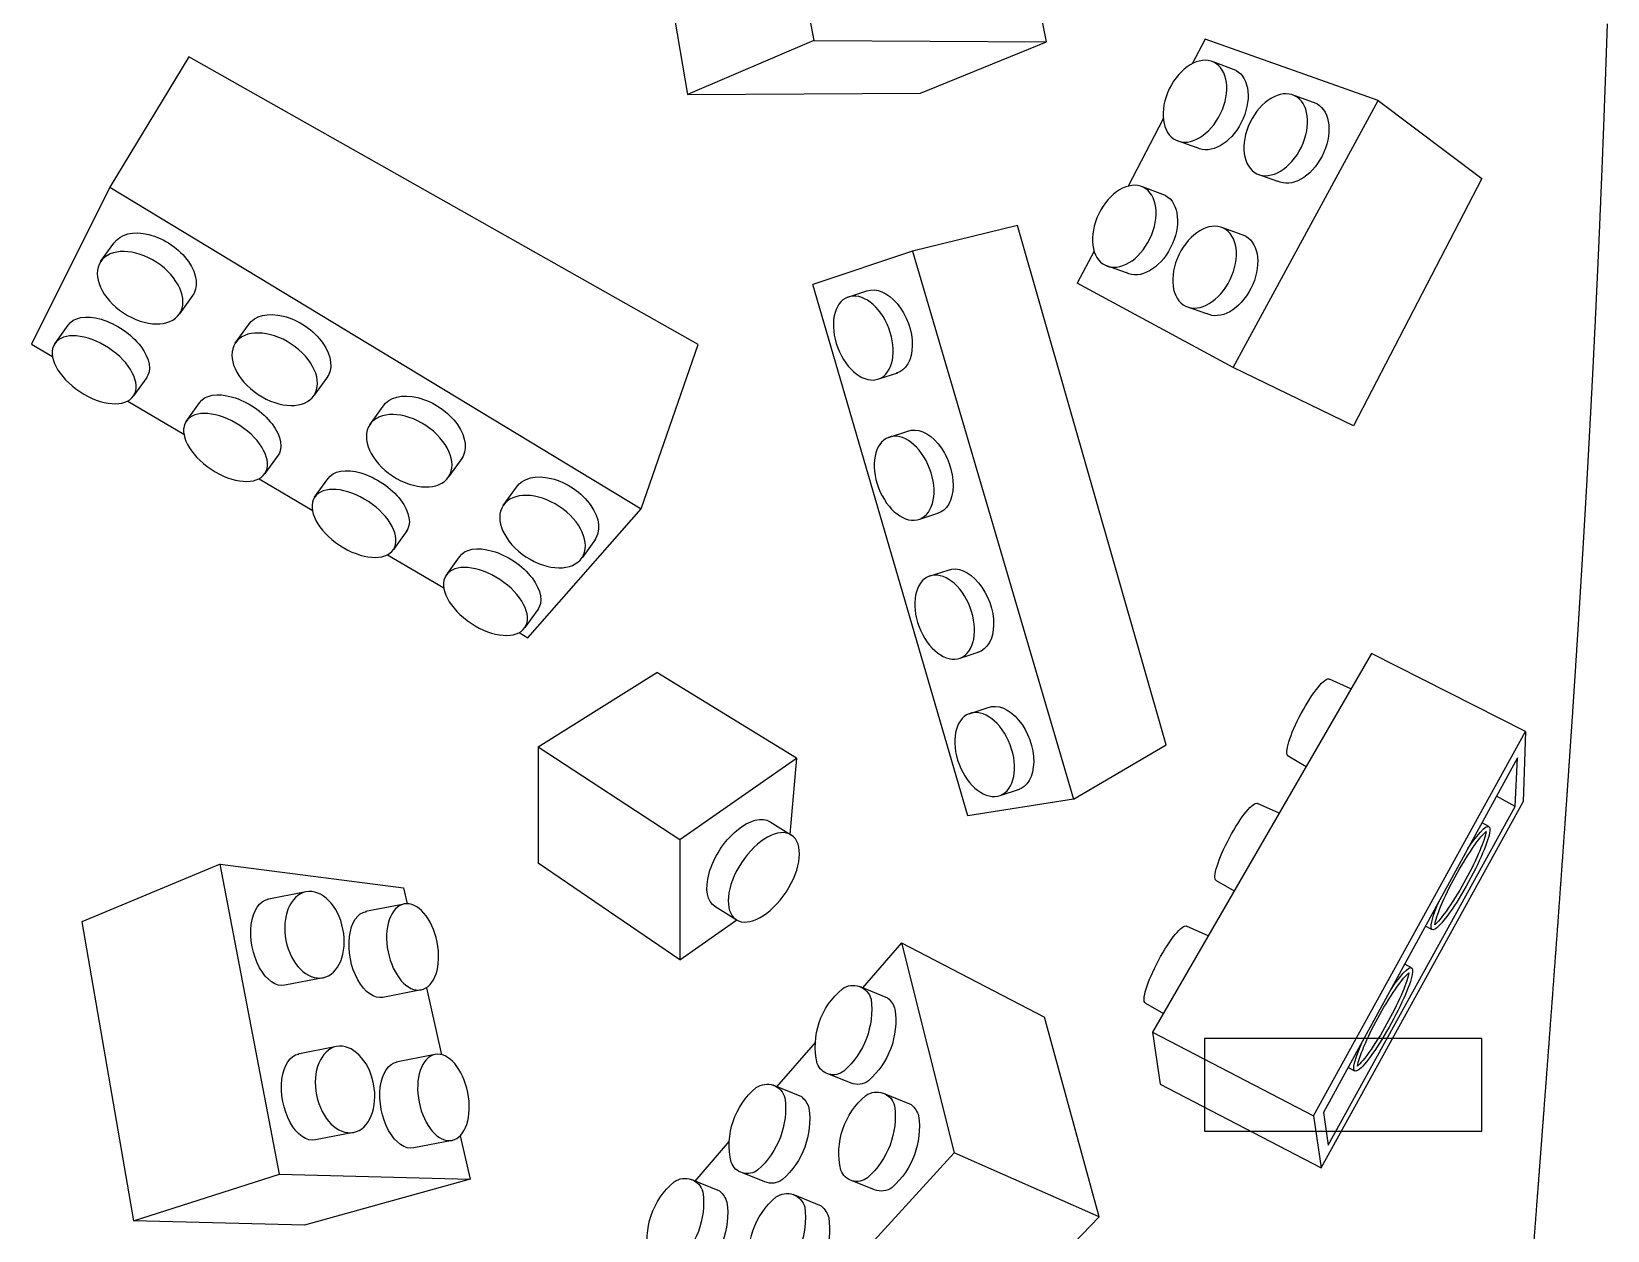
# Model space of a CAD drawing. Header units: millimetres. Extents: x -53 to 1579, y -453 to 381.
# Drawn here: x 154.4 to 205.5, y 202.2 to 241.1 of the extents above; entities that cross this region are included whole.
import ezdxf

# ---------------------------------------------------------------- set-up
doc = ezdxf.new("R2010")
doc.units = ezdxf.units.MM
doc.layers.add('design3', color=5, linetype='Continuous')
doc.layers.add('toCut', color=1, linetype='Continuous', true_color=0xff0000)

msp = doc.modelspace()

# ---------------------------------------------------------------- linework, layer by layer
at = {"layer": 'design3'}
for p, q in [((156.65, 233.608), (157.081, 234.208)), ((159.64, 232.517), (159.209, 231.918)), ((161.014, 230.963), (161.445, 231.563)), ((155.16, 230.946), (155.591, 231.546)), ((158.15, 229.855), (157.719, 229.256)), ((164.004, 229.872), (163.573, 229.272)), ((159.421, 228.426), (159.852, 229.026)), ((165.377, 228.318), (165.808, 228.918)), ((162.411, 227.335), (161.98, 226.735)), ((168.367, 227.227), (167.936, 226.628)), ((163.588, 225.962), (164.018, 226.562)), ((169.705, 225.695), (170.136, 226.295)), ((166.577, 224.871), (166.146, 224.271)), ((172.695, 224.604), (172.264, 224.004)), ((167.853, 223.43), (168.284, 224.03)), ((170.843, 222.339), (170.412, 221.739)), ((163.862, 210.377), (162.623, 210.131)), ((167.045, 209.984), (165.806, 209.738)), ((164.853, 205.359), (163.615, 205.113)), ((168.046, 205.1), (166.807, 204.854))]:
    msp.add_line(p, q, dxfattribs=at)
for points in [[(176.715, 256.932), (173.116, 254.148), (175.681, 239.034), (183.237, 239.073), (187.333, 240.744), (184.291, 255.917), (176.715, 256.932)], [(176.715, 256.932), (179.777, 240.784), (175.681, 239.034)], [(179.777, 240.784), (187.333, 240.744)], [(192.474, 240.831), (192.054, 240.03)], [(198.08, 238.837), (192.474, 240.831)], [(156.952, 236.027), (174.177, 225.586), (176.028, 230.919), (159.513, 240.253), (156.952, 236.027), (154.407, 230.93), (155.088, 230.528)], [(193.48, 239.814), (192.736, 240.087)], [(198.08, 238.837), (201.452, 236.306), (197.283, 228.282), (193.377, 230.17), (198.08, 238.837)], [(196.102, 238.727), (195.358, 239.001)], [(191.116, 238.239), (189.973, 236.055)], [(191.529, 237.546), (192.201, 237.308)], [(194.15, 236.46), (194.823, 236.222)], [(191.19, 235.757), (190.446, 236.031)], [(182.98, 233.952), (188.205, 216.17), (191.209, 217.929), (186.383, 234.781), (182.98, 233.952), (179.754, 232.868)], [(193.793, 234.431), (193.049, 234.705)], [(188.872, 233.953), (188.323, 232.906)], [(189.239, 233.49), (189.911, 233.252)], [(184.776, 215.63), (179.754, 232.868)], [(180.88, 232.457), (181.499, 232.657)], [(193.377, 230.17), (188.323, 232.906)], [(191.841, 232.164), (192.514, 231.926)], [(181.89, 229.805), (182.51, 230.006)], [(157.526, 229.085), (159.349, 228.007)], [(182.205, 227.908), (182.825, 228.109)], [(161.787, 226.565), (163.515, 225.543)], [(170.227, 221.573), (170.505, 221.409), (174.177, 225.586)], [(183.216, 225.256), (183.835, 225.457)], [(165.954, 224.101), (167.779, 223.021)], [(183.518, 223.401), (184.138, 223.601)], [(184.529, 220.749), (185.148, 220.95)], [(197.867, 220.9), (190.771, 208.613), (195.992, 205.891), (202.867, 218.362), (197.867, 220.9)], [(170.836, 217.862), (174.691, 220.28)], [(179.221, 217.497), (174.691, 220.28)], [(197.203, 219.751), (196.504, 220.068)], [(184.817, 218.943), (185.437, 219.144)], [(202.867, 218.362), (202.789, 216.086)], [(170.836, 217.862), (175.43, 214.865), (175.43, 210.959), (170.836, 214.094)], [(170.836, 217.862), (170.836, 214.094)], [(175.43, 214.865), (179.221, 217.497)], [(179.221, 217.497), (179, 215.035)], [(195.165, 217.571), (195.75, 217.234)], [(202.605, 217.508), (196.314, 206.002), (196.464, 204.94), (202.525, 215.935), (202.605, 217.508)], [(185.828, 216.291), (186.447, 216.492)], [(202.525, 215.935), (201.925, 216.264)], [(188.205, 216.17), (184.776, 215.63)], [(194.873, 215.716), (194.174, 216.033)], [(195.992, 205.891), (196.24, 204.205), (202.789, 216.086)], [(178.366, 215.433), (179.057, 215.003)], [(201.672, 215.283), (201.454, 215.402)], [(160.524, 214.063), (156.043, 212.187), (157.711, 202.494), (162.452, 204.006), (160.524, 214.063), (166.474, 213.293), (166.591, 212.779)], [(192.835, 213.536), (193.419, 213.199)], [(163.255, 213.15), (162.053, 212.913)], [(166.438, 212.757), (165.236, 212.52)], [(176.57, 212.694), (177.261, 212.264)], [(175.43, 210.959), (177.282, 212.251)], [(192.573, 211.733), (191.874, 212.051)], [(199.829, 211.938), (199.622, 212.052)], [(182.628, 211.513), (184.332, 204.693), (167.639, 186.394)], [(182.628, 211.513), (181.357, 210.047)], [(182.628, 211.513), (187.26, 209.096)], [(199.166, 210.699), (198.947, 210.819)], [(182.181, 209.716), (181.259, 210.093)], [(167.214, 210.053), (167.71, 207.878)], [(189.038, 202.622), (187.26, 209.096)], [(190.535, 209.553), (191.12, 209.216)], [(190.771, 208.613), (191.019, 206.927), (196.24, 204.205)], [(164.247, 208.132), (163.045, 207.895)], [(179.832, 208.289), (178.573, 206.837)], [(167.439, 207.873), (166.237, 207.636)], [(180.987, 206.96), (180.263, 207.248)], [(197.332, 207.349), (197.115, 207.468)], [(179.39, 206.511), (178.467, 206.887)], [(182.946, 206.256), (182.024, 206.633)], [(168.31, 205.248), (168.63, 203.846), (163.259, 202.351), (157.711, 202.494)], [(177.04, 205.069), (175.92, 203.778)], [(189.038, 202.622), (184.332, 204.693)], [(162.452, 204.006), (168.63, 203.846)], [(178.196, 203.754), (177.471, 204.042)], [(176.73, 203.455), (175.807, 203.832)], [(181.753, 203.5), (181.028, 203.788)], [(180.031, 202.963), (179.109, 203.34)], [(189.038, 202.622), (172.177, 185.101)]]:
    msp.add_lwpolyline(points, dxfattribs=at)
for points in [[(181.637, 209.683, -0.247137), (180.759, 207.348, -0.513942), (179.892, 207.593, -0.284897), (180.706, 210.016, -0.522395), (181.637, 209.683, 1.488144)], [(182.181, 209.716, -0.135662), (182.413, 209.353)], [(182.413, 209.353, -0.254022), (181.553, 207.035, -0.277426), (180.987, 206.96, -0.277426)], [(178.846, 206.478, -0.247137), (177.968, 204.143, -0.513942), (177.101, 204.388, -0.284897), (177.915, 206.81, -0.522395), (178.846, 206.478, 1.488144)], [(179.39, 206.511, -0.135662), (179.621, 206.148)], [(182.403, 206.224, -0.247137), (181.525, 203.888, -0.513942), (180.658, 204.134, -0.284897), (181.472, 206.556, -0.522395), (182.403, 206.224, 1.488144)], [(179.621, 206.148, -0.254022), (178.762, 203.83, -0.277426), (178.196, 203.754, -0.277426)], [(182.946, 206.256, -0.135662), (183.178, 205.894)], [(183.178, 205.894, -0.254022), (182.319, 203.575, -0.277426), (181.753, 203.5, -0.277426)], [(176.186, 203.423, -0.247137), (175.308, 201.087, -0.513942), (174.441, 201.333, -0.284897), (175.255, 203.755, -0.522395), (176.186, 203.423, 1.488144)], [(176.73, 203.455, -0.135662), (176.961, 203.092)], [(176.961, 203.092, -0.254022), (176.102, 200.774, -0.277426), (175.536, 200.699, -0.277426)], [(179.488, 202.93, -0.247137), (178.61, 200.595, -0.513942), (177.743, 200.84, -0.284897), (178.557, 203.263, -0.522395), (179.488, 202.93, 1.488144)], [(180.031, 202.963, -0.135662), (180.263, 202.6)], [(180.263, 202.6, -0.254022), (179.404, 200.282, -0.277426), (178.838, 200.206, -0.277426)]]:
    msp.add_lwpolyline(points, format="xyb", dxfattribs=at)
at = {"layer": 'design3', "extrusion": (0, 0, -1)}
for centre, major_axis, ratio in [((192.142, 238.813), (0.613, 1.266), 0.656469), ((194.763, 237.726), (0.613, 1.266), 0.656469), ((189.852, 234.756), (0.613, 1.266), 0.656469), ((192.454, 233.43), (0.613, 1.266), 0.656469), ((157.93, 232.763), (-1.279, 0.845), 0.638902), ((181.385, 231.131), (-0.505, 1.326), 0.624733), ((156.44, 230.101), (-1.279, 0.845), 0.553864), ((162.294, 230.118), (-1.279, 0.845), 0.638902), ((160.701, 227.581), (-1.279, 0.845), 0.553864), ((166.657, 227.473), (-1.279, 0.845), 0.638902), ((182.71, 226.582), (-0.505, 1.326), 0.624733), ((164.867, 225.116), (-1.279, 0.845), 0.553864), ((170.984, 224.85), (-1.279, 0.845), 0.638902), ((169.132, 222.585), (-1.279, 0.845), 0.553864), ((184.024, 222.075), (-0.505, 1.326), 0.624733), ((185.322, 217.617), (-0.505, 1.326), 0.624733), ((178.159, 213.633), (0.898, 1.37), 0.529572), ((163.585, 211.77), (-0.277, 1.393), 0.663673), ((166.768, 211.377), (-0.277, 1.393), 0.572223), ((164.577, 206.752), (-0.277, 1.393), 0.663673), ((167.769, 206.493), (-0.277, 1.393), 0.567716)]:
    msp.add_ellipse(centre, major_axis=major_axis, ratio=ratio, dxfattribs=at)
for centre, major_axis, ratio, start_param, end_param in [((192.834, 238.564), (0.613, 1.266), 0.656469, 6.32325, 9.449245), ((195.456, 237.478), (0.613, 1.266), 0.656469, 6.32325, 9.449245), ((190.544, 234.508), (0.613, 1.266), 0.656469, 6.32325, 9.449245), ((158.361, 233.363), (-1.279, 0.845), 0.638902, 6.283185, 9.474554), ((193.147, 233.182), (0.613, 1.266), 0.656469, 6.32325, 9.449245), ((182.005, 231.331), (-0.505, 1.326), 0.624733, 0, 3.204979), ((156.87, 230.701), (-1.279, 0.845), 0.560297, 6.283185, 9.474554), ((162.725, 230.717), (-1.279, 0.845), 0.638902, 6.283185, 9.474554), ((161.131, 228.18), (-1.279, 0.845), 0.560297, 6.283185, 9.474554), ((167.087, 228.073), (-1.279, 0.845), 0.638902, 6.283185, 9.474554), ((183.33, 226.783), (-0.505, 1.326), 0.624733, 0, 3.204979), ((165.298, 225.716), (-1.279, 0.845), 0.560297, 6.283185, 9.474554), ((171.415, 225.449), (-1.279, 0.845), 0.638902, 6.283185, 9.474554), ((169.563, 223.184), (-1.279, 0.845), 0.560297, 6.283185, 9.474554), ((184.643, 222.275), (-0.505, 1.326), 0.624733, 0, 3.204979), ((195.835, 218.819), (0.669, 1.249), 0.19681, 3.14561, 6.283185), ((185.942, 217.818), (-0.505, 1.326), 0.624733, 0, 3.204979), ((193.505, 214.784), (0.669, 1.249), 0.19681, 3.14561, 6.283185), ((177.468, 214.063), (0.898, 1.37), 0.529572, 3.116812, 6.283185), ((200.755, 213.608), (0.92, 1.674), 0.151149, 5.237136, 10.443567), ((162.346, 211.524), (-0.277, 1.393), 0.558776, 3.141593, 6.303183), ((165.53, 211.131), (-0.277, 1.393), 0.558776, 3.141593, 6.303183), ((191.205, 210.801), (0.669, 1.249), 0.19681, 3.14561, 6.283185), ((198.249, 209.024), (0.92, 1.674), 0.151149, 5.237136, 10.443567), ((163.338, 206.506), (-0.277, 1.393), 0.558776, 3.141593, 6.303183), ((166.531, 206.247), (-0.277, 1.393), 0.558776, 3.141593, 6.303183)]:
    msp.add_ellipse(centre, major_axis=major_axis, ratio=ratio, start_param=start_param, end_param=end_param, dxfattribs=at)
at = {"layer": 'design3'}
for points, knots in [([(199.923, 212.093), (199.932, 212.157), (199.955, 212.247), (200.061, 212.57), (200.182, 212.859), (200.485, 213.481), (200.666, 213.814), (201.053, 214.455), (201.258, 214.752), (201.483, 215.022), (201.542, 215.084), (201.587, 215.123)], [3.528299, 3.528299, 3.528299, 3.528299, 3.819762, 3.819762, 4.396774, 4.396774, 4.973787, 4.973787, 5.625391, 5.625391, 5.896479, 5.896479, 5.896479, 5.896479]), ([(201.587, 215.123), (201.578, 215.059), (201.555, 214.969), (201.449, 214.645), (201.328, 214.357), (201.025, 213.735), (200.844, 213.402), (200.457, 212.761), (200.252, 212.464), (200.026, 212.193), (199.968, 212.132), (199.923, 212.093)], [0.386707, 0.386707, 0.386707, 0.386707, 0.678169, 0.678169, 1.255182, 1.255182, 1.832194, 1.832194, 2.483798, 2.483798, 2.754886, 2.754886, 2.754886, 2.754886]), ([(197.416, 207.509), (197.426, 207.573), (197.448, 207.663), (197.555, 207.987), (197.676, 208.275), (197.978, 208.897), (198.16, 209.23), (198.546, 209.871), (198.752, 210.168), (198.977, 210.439), (199.036, 210.5), (199.081, 210.539)], [3.528299, 3.528299, 3.528299, 3.528299, 3.819762, 3.819762, 4.396774, 4.396774, 4.973787, 4.973787, 5.625391, 5.625391, 5.896479, 5.896479, 5.896479, 5.896479]), ([(199.081, 210.539), (199.071, 210.475), (199.049, 210.385), (198.943, 210.062), (198.822, 209.773), (198.519, 209.151), (198.337, 208.818), (197.951, 208.177), (197.746, 207.88), (197.52, 207.61), (197.461, 207.548), (197.416, 207.509)], [0.386707, 0.386707, 0.386707, 0.386707, 0.678169, 0.678169, 1.255182, 1.255182, 1.832194, 1.832194, 2.483798, 2.483798, 2.754886, 2.754886, 2.754886, 2.754886])]:
    msp.add_open_spline(points, degree=3, knots=knots, dxfattribs=at)
at = {"layer": 'toCut'}
msp.add_lwpolyline([(192.453, 208.402), (192.453, 205.402), (201.453, 205.402), (201.453, 208.402)], close=True, dxfattribs=at)
for points in [[(205.499, 240.604), (205.511, 240.962), (205.523, 241.319)], [(205.474, 239.891), (205.486, 240.248), (205.499, 240.604)], [(205.448, 239.179), (205.461, 239.535), (205.474, 239.891)], [(205.422, 238.469), (205.435, 238.824), (205.448, 239.179)], [(205.395, 237.761), (205.409, 238.115), (205.422, 238.469)], [(205.368, 237.054), (205.381, 237.408), (205.395, 237.761)], [(205.339, 236.35), (205.354, 236.702), (205.368, 237.054)], [(205.31, 235.648), (205.325, 235.999), (205.339, 236.35)], [(205.281, 234.948), (205.296, 235.298), (205.31, 235.648)], [(205.251, 234.25), (205.266, 234.599), (205.281, 234.948)], [(205.22, 233.556), (205.235, 233.903), (205.251, 234.25)], [(205.188, 232.864), (205.204, 233.21), (205.22, 233.556)], [(205.156, 232.175), (205.172, 232.519), (205.188, 232.864)], [(205.123, 231.489), (205.14, 231.832), (205.156, 232.175)], [(205.09, 230.806), (205.106, 231.147), (205.123, 231.489)], [(205.056, 230.126), (205.073, 230.466), (205.09, 230.806)], [(205.021, 229.449), (205.038, 229.787), (205.056, 230.126)], [(204.986, 228.775), (205.003, 229.112), (205.021, 229.449)], [(204.95, 228.103), (204.968, 228.439), (204.986, 228.775)], [(204.913, 227.434), (204.931, 227.768), (204.95, 228.103)], [(204.876, 226.767), (204.895, 227.101), (204.913, 227.434)], [(204.839, 226.103), (204.858, 226.435), (204.876, 226.767)], [(204.801, 225.441), (204.82, 225.772), (204.839, 226.103)], [(204.762, 224.782), (204.781, 225.112), (204.801, 225.441)], [(204.723, 224.124), (204.743, 224.453), (204.762, 224.782)], [(204.683, 223.468), (204.703, 223.796), (204.723, 224.124)], [(204.643, 222.815), (204.663, 223.142), (204.683, 223.468)], [(204.603, 222.163), (204.623, 222.489), (204.643, 222.815)], [(204.562, 221.513), (204.582, 221.838), (204.603, 222.163)], [(204.52, 220.864), (204.541, 221.188), (204.562, 221.513)], [(204.479, 220.217), (204.499, 220.541), (204.52, 220.864)], [(204.436, 219.572), (204.457, 219.894), (204.479, 220.217)], [(204.394, 218.927), (204.415, 219.249), (204.436, 219.572)], [(204.35, 218.284), (204.372, 218.606), (204.394, 218.927)], [(204.307, 217.642), (204.329, 217.963), (204.35, 218.284)], [(204.263, 217.001), (204.285, 217.322), (204.307, 217.642)], [(204.219, 216.361), (204.241, 216.681), (204.263, 217.001)], [(204.174, 215.722), (204.197, 216.042), (204.219, 216.361)], [(204.084, 214.446), (204.129, 215.084), (204.174, 215.722)], [(203.993, 213.172), (204.039, 213.809), (204.084, 214.446)], [(203.901, 211.9), (203.947, 212.536), (203.993, 213.172)], [(203.807, 210.628), (203.854, 211.264), (203.901, 211.9)], [(203.713, 209.356), (203.76, 209.992), (203.807, 210.628)], [(203.618, 208.083), (203.665, 208.719), (203.713, 209.356)], [(203.522, 206.809), (203.57, 207.446), (203.618, 208.083)], [(203.425, 205.532), (203.473, 206.17), (203.522, 206.809)], [(203.377, 204.892), (203.401, 205.212), (203.425, 205.532)], [(203.328, 204.251), (203.352, 204.572), (203.377, 204.892)], [(203.231, 202.968), (203.279, 203.61), (203.328, 204.251)], [(203.133, 201.683), (203.182, 202.325), (203.231, 202.968)]]:
    msp.add_open_spline(points, degree=2, dxfattribs=at)

doc.saveas('drawing.dxf')
